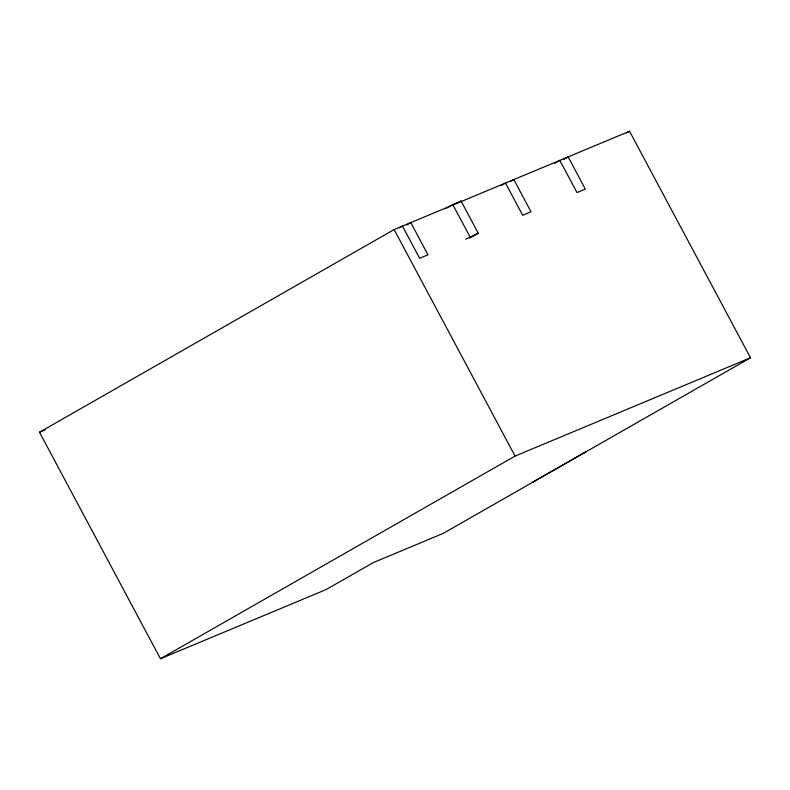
<?xml version="1.0" encoding="UTF-8"?>
<svg xmlns="http://www.w3.org/2000/svg" width="790" height="790" viewBox="0 0 790 790"><rect width="100%" height="100%" fill="white"/><g stroke="black" fill="none" stroke-linecap="round" stroke-linejoin="round"><path stroke-width="1.19" d="M460.086 202.013L629.551 131.258L750.5 357.771L443.2 533.398L373.463 562.519L326.142 589.557L160.449 658.742L39.5 432.229L394.121 229.564L457.815 202.971M399.236 227.915L402.446 226.078L419.638 258.281L427.973 254.805L410.78 222.602L406.495 225.051M445.244 208.797L452.739 204.511L461.074 201.035L478.266 233.238L469.695 238.136M456.788 203.484L461.074 201.035M501.206 185.502L505.491 183.053L522.694 215.255L531.018 211.779L513.826 179.577L510.607 181.414M554.452 163.441L559.814 160.38L577.006 192.582L585.331 189.106L568.138 156.904L563.853 159.353M626.342 133.095L629.551 131.258M465.656 239.163L478.266 233.238M160.449 658.742L515.07 456.077L750.5 357.771M39.5 432.229L45.178 429.859M586.2 451.673L532.934 482.009L533.635 481.712M583.237 453.263L583.929 452.966M535.205 480.705L535.906 480.419M452.739 204.511L469.941 236.714M394.121 229.564L515.07 456.077"/></g></svg>
